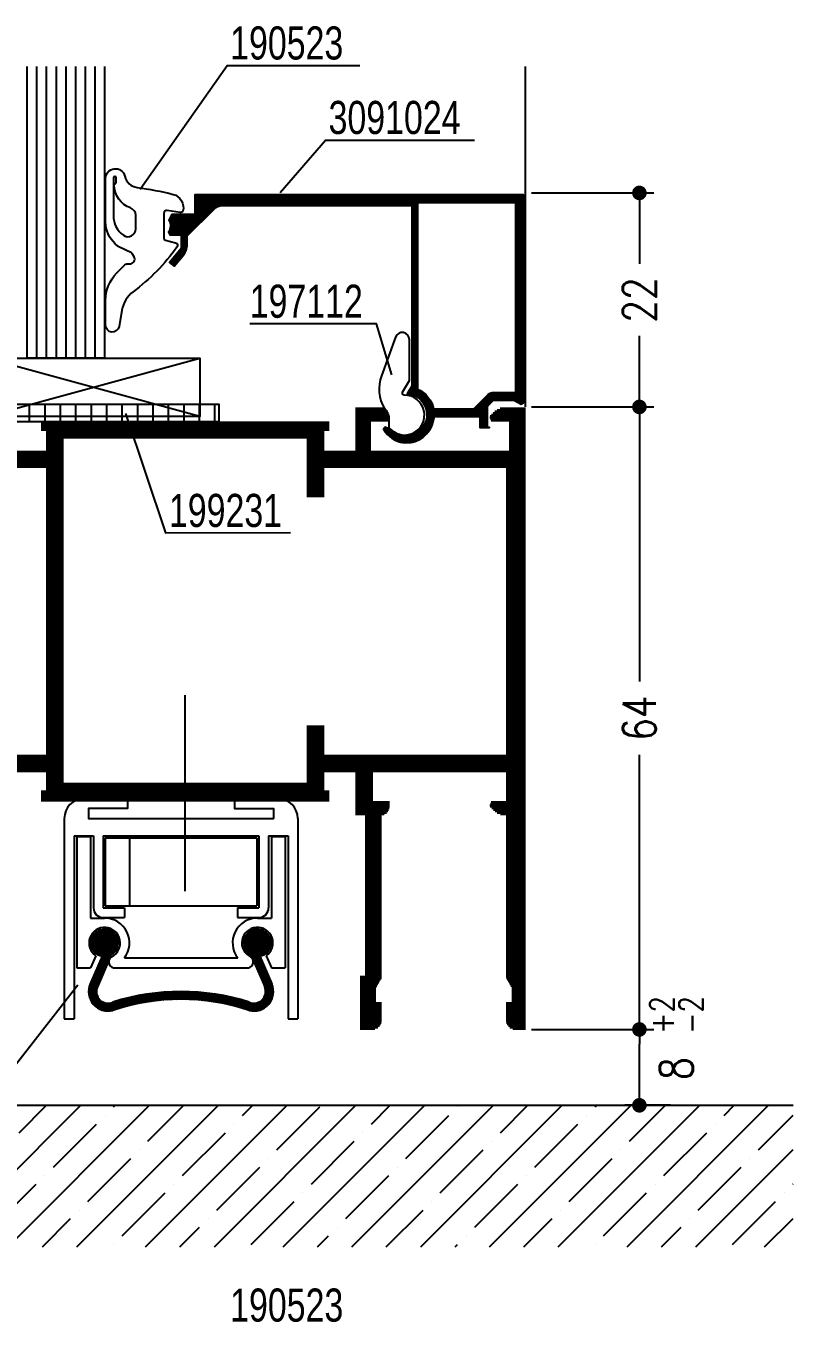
# Model space of a CAD drawing. Extents: x 13 to 197, y 21 to 259.
# Drawn here: x 151.2 to 190.7, y 192.8 to 259.4 of the extents above; entities that cross this region are included whole.
import ezdxf

# ---------------------------------------------------------------- set-up
doc = ezdxf.new("R2010")
doc.units = 0
doc.header["$LTSCALE"] = 6
doc.linetypes.add('AUSGEZOGEN', pattern=[0])
doc.linetypes.add('CENTER', pattern=[50.800000000000004, 31.75, -6.35, 6.35, -6.35])
doc.layers.get('0').update_dxf_attribs({"color": 4, "linetype": 'CONTINUOUS'})
doc.layers.get('Defpoints').update_dxf_attribs({"linetype": 'CONTINUOUS'})
for name, color, linetype in [('00TXT', 7, 'AUSGEZOGEN'), ('01TXT', 7, 'CONTINUOUS'), ('CENT_25', 2, 'CENTER'), ('CONST18', 3, 'AUSGEZOGEN'), ('CONST25', 2, 'CONTINUOUS'), ('CONST35', 7, 'CONTINUOUS'), ('DICHT_PAR', 3, 'CONTINUOUS'), ('KN_PAR', 3, 'CONTINUOUS'), ('KN_SCH', 3, 'CONTINUOUS'), ('LLMASSE', 7, 'AUSGEZOGEN'), ('TEXT', 7, 'CONTINUOUS')]:
    doc.layers.add(name, color=color, linetype=linetype)
doc.styles.add('SIM80S00', font='simplex.shx', dxfattribs={"width": 0.8})
doc.styles.add('SWISSCL', font='swisscl.ttf')
doc.dimstyles.new('BEM_DOC_2', dxfattribs={"dimscale": 0.5, "dimtxt": 3.4, "dimasz": 1.5, "dimexe": 1.5, "dimexo": 0.6, "dimgap": 1.5, "dimtad": 0, "dimlfac": 2, "dimdsep": 46, "dimtxsty": 'SIM80S00', "dimblk": 'PUNKT', "dimcen": 0, "dimclrd": 3, "dimclre": 3, "dimclrt": 3, "dimadec": 0, "dimazin": 0, "dimtfac": 0.6999999999999998, "dimtofl": 0, "dimtmove": 2, "dimatfit": 3, "dimldrblk": 'PUNKT', "dimfxl": 1, "dimtolj": 1, "dimarcsym": 0})

# ---------------------------------------------------------------- blocks, each defined once
blk = doc.blocks.new('*X18')
for p, q in [((321.2501037151451, 272.2829591179767), (322.6670408820232, 273.6998962848548)), ((321.260358623791, 272.4699907219192), (322.4800092780807, 273.689641376209)), ((321.2618851480713, 272.1179638556063), (322.8320361443937, 273.6881148519286)), ((321.2896928333133, 271.9689948455516), (322.9810051544483, 273.6603071666867)), ((321.3061685166593, 272.6925773100841), (322.2574226899158, 273.6438314833406)), ((321.3302609031164, 271.8327862200581), (323.1172137799418, 273.6197390968835)), ((321.3816199395491, 271.7073685611941), (323.2426314388059, 273.5683800604509)), ((321.4385929674966, 273.0017784562181), (321.9482215437819, 273.5114070325034)), ((321.4425178185742, 271.5914897449226), (323.3585102550774, 273.5074821814258)), ((321.5121488033303, 271.4843440343821), (323.4656559656178, 273.4378511966696)), ((321.590015004491, 271.3854335402462), (323.5645664597537, 273.3599849955089)), ((321.6758537585837, 271.2944955990422), (323.6555044009577, 273.2741462414162)), ((321.7696031210291, 271.211468266191), (323.7385317338089, 273.1803968789708)), ((336.9508717825609, 272.2506013039918), (338.3993986960082, 273.6991282174392)), ((336.9563147441581, 272.4328209608856), (338.2171790391144, 273.693685255842)), ((336.9659990312502, 272.0889518573845), (338.5610481426155, 273.6840009687498)), ((336.9936736617074, 272.6469565737316), (338.0030434262684, 273.6563263382926)), ((336.9963955530383, 271.9425716838759), (338.7074283161241, 273.6536044469617)), ((337.0391087702524, 271.8085082057934), (338.8414917942067, 273.6108912297477)), ((337.092334528359, 271.6849572686034), (338.9650427313966, 273.557665471641)), ((337.0995769486182, 272.929636555939), (337.720363444061, 273.5504230513819)), ((337.1549195758488, 271.5707656207965), (339.0792343792035, 273.4950804241512)), ((337.2261238485822, 271.4651931982333), (339.1848068017667, 273.4238761514179)), ((337.3054976691756, 271.3677903235301), (339.28220967647, 273.3445023308244)), ((337.3928177170922, 271.27833367615), (339.37166632385, 273.2571822829078)), ((321.8713941010999, 271.1364825509651), (323.8135174490349, 273.0786058989)), ((321.9815672512281, 271.0698790057966), (323.8801209942033, 272.9684327487719)), ((321.9897455280459, 270.0173971108347), (324.0286214777843, 272.0562730605731)), ((322.1007187890102, 271.0122538482821), (323.9377461517178, 272.8492812109898)), ((322.1226319774048, 270.3270602554902), (324.049232901904, 272.2536611799894)), ((322.2297921405774, 270.9645505045528), (323.9854494954471, 272.7202078594225)), ((322.2555184267637, 270.6367234001457), (324.0443579037983, 272.4255628771803)), ((322.3702525483575, 270.9282342170362), (324.0217657829637, 272.5797474516424)), ((337.4880580734315, 271.1967973371927), (339.4532026628073, 273.1619419265685)), ((337.591386979796, 271.1233495482605), (339.5266504517395, 273.0586130202041)), ((337.694779152518, 271.0499650256859), (339.5916258085335, 272.9468116817014)), ((337.7479086813316, 270.9263178592028), (339.6474762218762, 272.8258853997475)), ((337.8010382101451, 270.8026706927197), (339.6931772931961, 272.6948097757708)), ((337.8541677389586, 270.6790235262366), (339.7271349493299, 272.5519907366078)), ((337.9072972677722, 270.5553763597535), (339.746782475216, 272.3948615671974)), ((337.9604267965856, 270.4317291932704), (339.7476521887736, 272.2189545854583)), ((338.6347351127907, 270.9292608141787), (339.7207391858213, 272.0152648872094)), ((321.5910861799694, 269.0884076768683), (323.1160469879844, 270.6133684848832)), ((321.7239726293282, 269.3980708215237), (323.2489334373432, 270.9230316295387)), ((321.8568590786871, 269.7077339661792), (323.9628266454163, 271.8137015329084)), ((323.5750779249363, 271.2491761171318), (323.7008238828681, 271.3749220750636)), ((338.0135563253992, 270.3080820267872), (338.6225890249797, 270.9171147263678)), ((338.0666858542127, 270.1844348603041), (338.6757185537933, 270.7934675598847)), ((338.1198153830262, 270.060787693821), (338.7288480826068, 270.6698203934016)), ((338.1729449118397, 269.9371405273379), (338.7819776114203, 270.5461732269185)), ((338.891006750647, 271.0087557567384), (339.6412442432616, 271.7589932493531)), ((321.0842901761397, 267.874504891852), (322.5845011905489, 269.3747159062612)), ((321.1924268318928, 268.1594182429017), (322.7173876399078, 269.6843790509167)), ((321.3253132812516, 268.4690813875573), (322.8502740892666, 269.9940421955722)), ((321.4581997306105, 268.7787445322127), (322.9831605386255, 270.3037053402277)), ((338.2260744406533, 269.8134933608548), (338.8351071402338, 270.4225260604354)), ((338.2792039694668, 269.6898461943717), (338.8882366690473, 270.2988788939522)), ((338.3323334982803, 269.5661990278886), (338.9413661978609, 270.1752317274691)), ((338.3854630270939, 269.4425518614055), (338.9944957266744, 270.051584560986)), ((338.4385925559073, 269.3189046949224), (339.0476252554879, 269.9279373945029)), ((338.4917220847209, 269.1952575284392), (339.1007547843014, 269.8042902280198)), ((338.5448516135344, 269.0716103619561), (339.153884313115, 269.6806430615367)), ((338.5979811423479, 268.947963195473), (339.2070138419285, 269.5569958950535)), ((338.6511106711615, 268.8243160289899), (339.260143370742, 269.4333487285704)), ((338.704240199975, 268.7006688625068), (339.3132728995556, 269.3097015620874)), ((338.7573697287885, 268.5770216960237), (339.366402428369, 269.1860543956042)), ((321.0003944762572, 267.2602791060796), (322.1858418424723, 268.4457264722947)), ((321.0050250715901, 267.4416863967091), (322.3187282918312, 268.7553896169502)), ((321.010661207074, 267.0937691415998), (322.0529553931135, 268.1360633276392)), ((321.0296464702307, 267.6430844906463), (322.45161474119, 269.0650527616057)), ((338.810499257602, 268.4533745295406), (339.4195319571826, 269.0624072291211)), ((338.8636287864156, 268.3297273630574), (339.4726614859961, 268.938760062638)), ((338.9167583152291, 268.2060801965744), (339.5257910148096, 268.8151128961549)), ((338.9698878440426, 268.0824330300912), (339.5789205436232, 268.6914657296718)), ((339.0230173728561, 267.9587858636081), (339.6320500724367, 268.5678185631887)), ((339.0761469016697, 267.835138697125), (339.6851796012502, 268.4441713967055)), ((339.1277852964176, 267.7100003965763), (339.7383091300637, 268.3205242302224)), ((339.1683493713747, 267.5737877762368), (339.7914386588773, 268.1968770637393)), ((339.1937410006149, 267.4224027101803), (339.8445077780767, 268.0731694876421)), ((339.1989942246914, 267.2508792389602), (339.8931328435053, 267.9450178577741)), ((321.0328219287907, 266.9391531680199), (321.9200689437546, 267.8264001829837)), ((321.0649385597029, 266.7944931036354), (321.8279553538641, 267.5575098977966)), ((321.1056848493226, 266.6584626979584), (321.8012153074488, 267.3539931560847)), ((321.1541174028478, 266.5301185561871), (321.8058322346485, 267.1818333879878)), ((321.2095489128332, 266.4087733708758), (321.8307706203257, 267.0299950783682)), ((321.2714731867483, 266.2939209494942), (321.8709758141693, 266.8934235769153)), ((321.3395187004058, 266.1851897678551), (321.9236965008052, 266.7693675682546)), ((321.413418998788, 266.0823133709407), (321.9873141795024, 266.656208551655)), ((321.4929937140892, 265.9851113909452), (322.0608677961052, 266.5529854729613)), ((323.5345230997642, 265.3749903471707), (324.7221206191393, 266.5625878665458)), ((323.796331423837, 265.4600219759468), (324.9590288146848, 266.6227193667946)), ((324.0529934101746, 265.5399072669878), (325.1924392436056, 266.6793531004188)), ((324.3048544125955, 265.6149915741121), (325.4225272282878, 266.7326643898044)), ((324.5522209390516, 265.6855814052715), (325.6494529314645, 266.7828133976844)), ((324.795366528742, 265.7519502996653), (325.8733631370851, 266.8299469080084)), ((325.034536531133, 265.8143436067596), (326.0943927702649, 266.8741998458916)), ((325.2699520278917, 265.8729824082217), (326.3126662016139, 266.9156965819439)), ((325.5018130785888, 265.9280667636222), (326.5282983722333, 266.9545520572667)), ((325.7303014275641, 265.9797784173008), (326.7413957686558, 266.9908727583926)), ((325.955582777513, 266.0282830719531), (326.9520572715184, 267.0247575659585)), ((326.1778087117397, 266.0737323108831), (327.16037489742, 267.0562984965635)), ((326.3971183293008, 266.1162652331477), (327.3664344499704, 267.0855813538173)), ((326.61363964383, 266.1560098523801), (327.5703160932725, 267.1126863018227)), ((326.8274907865345, 266.193084299788), (327.7720948588575, 267.137688372111)), ((327.0387810459022, 266.2275978638592), (327.9718410952863, 267.1606579132433)), ((327.2476117704468, 266.259651893107), (328.1696208681598, 267.1816609908201)), ((327.4540771559438, 266.2893405833074), (328.3654963170712, 267.2007597444349)), ((327.6582649347463, 266.3167516668133), (328.5595259750433, 267.2180127071103)), ((327.8602569816842, 266.3419670184546), (328.7517650551644, 267.2334750919348)), ((328.0601298485798, 266.3650631900535), (328.9422657084555, 267.2471990499292)), ((328.2579552374089, 266.386111883586), (329.1310772564248, 267.2592339026019)), ((328.4538004205151, 266.4051803713955), (329.3182464012872, 267.2696263521677)), ((328.6477286149508, 266.4223318705347), (329.5038174164191, 267.2784206720029)), ((328.8397993169314, 266.4376258772186), (329.6878323192769, 267.285658879564)), ((329.0300686014832, 266.4511184664737), (329.870331028716, 267.2913808937066)), ((329.2185893916197, 266.4628625613136), (330.0513515084002, 267.2956246780941)), ((329.4054117007556, 266.4729081751528), (330.230929897776, 267.2984263721733)), ((329.5905828515441, 266.4813026306447), (330.4091006319093, 267.2998204110099)), ((329.7741476738866, 266.4880907576906), (330.5858965513197, 267.2998396351237)), ((329.9561486844897, 266.4933150729971), (330.7613490028186, 267.298515391326)), ((330.1366262500334, 266.4970159432441), (330.9354879322346, 267.2958776254453)), ((330.3156187357432, 266.4992317336573), (331.1083419698128, 267.2919549677269)), ((330.4931626409359, 266.4999989435534), (331.2799385089831, 267.2867748116005)), ((330.6692927229083, 266.4993523302292), (331.4503037791181, 267.280363386439)), ((330.8440421103741, 266.4973250223983), (331.6194629128321, 267.2727458248563)), ((331.0174424075081, 266.4939486242357), (331.7874400083138, 267.2639462250413)), ((331.1895237895332, 266.4892533109641), (331.9542581871353, 267.2539877085662)), ((331.3603150906757, 266.48326791681), (332.1199396479315, 267.2428924740657)), ((331.5298438852228, 266.4760200160605), (332.2845057163063, 267.2306818471439)), ((331.6981365623325, 266.4675359978735), (332.4479768912843, 267.2173763268253)), ((331.8652183951752, 266.4578411354195), (332.6103728885972, 267.2029956288415)), ((332.0311136049242, 266.4469596498719), (332.7717126810631, 267.1875587260109)), ((332.1958454200579, 266.434914769709), (332.9320145362972, 267.1710838859482)), ((332.3594361313856, 266.42172878574), (333.091296051962, 267.1535887063165)), ((332.5219071431694, 266.4074231022273), (333.2495741887558, 267.1350901478136)), ((332.6832790206764, 266.3920182844376), (333.4068653013092, 267.1156045650704)), ((332.8435715344598, 266.3755341029244), (333.5631851671544, 267.095147735619)), ((333.0028037016417, 266.3579895748096), (333.7185490139084, 267.0737348870763)), ((333.1609938244407, 266.339403002312), (333.8729715448054, 267.0513807226767)), ((333.3181595261683, 266.3197920087429), (334.0264669626981, 267.0280994452727)), ((333.4743177848908, 266.2991735721689), (334.1790489926389, 267.0039047799168)), ((333.6294849649435, 266.2775640569249), (334.3307309031426, 266.9788099951239)), ((333.7836768464583, 266.2549792431431), (334.4815255262231, 266.9528279229078)), ((333.936908653059, 266.2314343544472), (334.6314452762891, 266.9259709776773)), ((334.0891950778592, 266.2069440839506), (334.7805021679781, 266.8982511740696)), ((334.2405503078887, 266.1815226186835), (334.9287078329991, 266.8696801437939)), ((334.3909880470636, 266.1551836625617), (335.0760735360518, 266.84026915155)), ((334.5405215378037, 266.1279404580052), (335.222610189883, 266.8100291100845)), ((334.6891635813939, 266.0998058062988), (335.3683283695353, 266.7789705944402)), ((334.8369265571774, 266.0707920867857), (335.5132383258425, 266.7471038554507)), ((334.9838224406606, 266.0409112749722), (335.6573499982171, 266.7144388325287)), ((335.1298628206055, 266.0101749596204), (335.8006730267773, 266.6809851657923)), ((335.2750589151763, 265.9785943588946), (335.9432167638516, 266.64675220757)), ((335.4194215872045, 265.9461803356262), (336.0849902849024, 266.6117490333241)), ((335.5629613586291, 265.9129434117542), (336.226002398901, 266.575984452026)), ((335.7056884241666, 265.878893781995), (336.3662616581897, 266.5394670160181)), ((337.7895483650628, 265.3111032934417), (339.9888967065583, 267.5104516349372)), ((337.955712179797, 265.3004904128792), (339.9995095871208, 267.344287820203)), ((338.1366738632828, 265.3046754010684), (339.9953245989316, 267.1633261367172)), ((338.3374485859182, 265.3286734284072), (339.9713265715928, 266.9625514140818)), ((338.5678626010396, 265.3823107482319), (339.9176892517681, 266.7321373989604)), ((339.0813062956431, 266.7796379193186), (339.9664518798063, 267.6647835034818)), ((339.1733372858008, 267.048445604773), (339.9340926488581, 267.8092009678302)), ((321.5781367488196, 265.8934777303791), (322.1438360422032, 266.4591770237626)), ((321.6688097056134, 265.8073739918761), (322.2360376643803, 266.3746019506431)), ((321.7650395780379, 265.726827169004), (322.337599685244, 266.2993872762101)), ((321.8669203701801, 265.6519312658496), (322.4489795210096, 266.233990416679)), ((321.9746188772363, 265.5828530776091), (322.5710506472478, 266.1792848476207)), ((322.0883854857324, 265.5198429908086), (322.7052935498418, 266.1367510549181)), ((322.2085717184301, 265.4632525282097), (322.8542084393488, 266.1088892491284)), ((322.3356576449873, 265.4135617594702), (323.0223031664334, 266.1002072809164)), ((322.4702947706215, 265.3714221898078), (323.2190313823746, 266.1201588015609)), ((322.6133748350957, 265.3377255589853), (323.4726543036758, 266.1970050275655)), ((322.766145058195, 265.313719086788), (323.7353439054062, 266.2829179339993)), ((322.9304136000585, 265.3012109333549), (323.9883819145298, 266.3591792478261)), ((323.1089490400817, 265.3029696780815), (324.2370208572573, 266.431041495257)), ((323.3063593487873, 265.3236032914904), (324.4815220761268, 266.4987660188299)), ((335.8476126642591, 265.8440413267909), (336.5057763678595, 266.5022050303913)), ((335.988743657348, 265.8083956245831), (336.6445545946729, 266.464206561908)), ((336.1290906915129, 265.7719659634514), (336.7826041755578, 266.4254794474963)), ((336.2686627755182, 265.7347613521601), (336.9199327256978, 266.3860313023397)), ((336.4074686493007, 265.6967905306459), (337.0565476462413, 266.3458695275866)), ((336.5455167939339, 265.6580619799824), (337.192456131651, 266.3050013176996)), ((336.6828154410998, 265.6185839318518), (337.3276651767136, 266.2634336674656)), ((336.8193725820971, 265.5783643775524), (337.4621815832297, 266.221173378685)), ((336.9551959764128, 265.5374110765716), (337.5899996034237, 266.1722147035824)), ((337.0902931598835, 265.4957315647455), (337.7262122237632, 266.1316506286253)), ((337.2246714524679, 265.4533331620333), (337.8775972898197, 266.1062589993851)), ((337.3583379656553, 265.4102229799241), (338.0491207610398, 266.1010057753086)), ((337.4912996095273, 265.3664079284995), (338.2515543952271, 266.1266627141992)), ((337.6352164965182, 265.3335481201937), (338.5203620806814, 266.2186937043569)), ((338.8536690641387, 265.4913405160344), (339.8086594839656, 266.4463309358613))]:
    blk.add_line(p, q)
blk = doc.blocks.new('PUNKT')
at = {"color": 0, "linetype": 'CONTINUOUS'}
blk.add_line((-0.5, 0), (-1, 0), dxfattribs=at)
at = {"color": 0, "linetype": 'CONTINUOUS', "const_width": 0.5}
blk.add_lwpolyline([(-0.25, 0, 1), (0.25, 0, 1)], format="xyb", close=True, dxfattribs=at)
blk = doc.blocks.new('*D40')
at = {"layer": 'Defpoints', "color": 0, "transparency": 16777216}
for p in [(177.2244900491719, 207.8581777564565), (182.7744900491718, 207.8581777564565), (184.6744899447867, 203.9581770916449)]:
    blk.add_point(p, dxfattribs=at)
at = {"layer": 'LLMASSE', "color": 3, "lineweight": -2, "transparency": 16777216}
for p, q in [((177.5244900491719, 207.8581777564565), (183.5244900491718, 207.8581777564565)), ((182.7744900491718, 204.7081770916449), (182.7744900491718, 207.1081777564565)), ((184.3744899447867, 203.9581770916449), (182.0244900491718, 203.9581770916449))]:
    blk.add_line(p, q, dxfattribs=at)
at = {"layer": 'LLMASSE', "color": 3, "lineweight": -2, "transparency": 16777216, "xscale": 0.75, "yscale": 0.75, "zscale": 0.75}
for p, rotation in [((182.7744900491718, 207.8581777564565), 90), ((182.7744900491718, 203.9581770916449), 270)]:
    blk.add_blockref('PUNKT', p, dxfattribs=dict(at, rotation=rotation))
at = {"layer": 'LLMASSE', "color": 3, "transparency": 16777216, "insert": (184.6744899447867, 205.8479177159655), "char_height": 1.7, "attachment_point": 5, "rotation": 90, "style": 'SIM80S00'}
blk.add_mtext('\\A1;8', dxfattribs=at)
blk = doc.blocks.new('*X21')
for p, q in [((39.20757595082506, 187.7), (46.48446993853147, 194.9768939877064)), ((42.7431098567578, 187.7), (50.02000384446421, 194.9768939877064)), ((43.31029034470968, 193.5704813498174), (44.71670298259872, 194.9768939877064)), ((46.27864376269054, 187.7), (53.55553775039694, 194.9768939877064)), ((48.17164946536718, 194.8963065645421), (48.25223688853144, 194.9768939877064)), ((49.81417766862328, 187.7), (57.09107165632968, 194.9768939877064)), ((49.93941641833356, 193.1285396115757), (51.78777079446419, 194.9768939877064)), ((53.34971157455602, 187.7), (60.62660556226242, 194.9768939877064)), ((54.80077553899108, 194.4543648263005), (55.32330470039693, 194.9768939877064)), ((56.56854249195744, 192.6865978733342), (58.77825118316539, 194.8963065645421)), ((56.88524548048876, 187.7), (64.16213946819515, 194.9768939877064)), ((60.4207793864215, 187.7), (67.69767337412789, 194.9768939877064)), ((61.42990161261495, 194.0124230880589), (62.39437251226239, 194.9768939877064)), ((63.95631329235425, 187.7), (71.23320728006063, 194.9768939877064)), ((65.84931899503087, 194.8963065645421), (65.84931899503087, 194.8963065645421)), ((67.49184719828699, 187.7), (74.76874118599336, 194.9768939877064)), ((68.05902768623888, 193.5704813498174), (69.46544032412791, 194.9768939877064)), ((71.02738110421973, 187.7), (78.3042750919261, 194.9768939877064)), ((72.9203868068964, 194.8963065645421), (73.00097423006066, 194.9768939877064)), ((74.56291501015247, 187.7), (81.83980899785884, 194.9768939877064)), ((74.68815375986276, 193.1285396115758), (76.53650813599339, 194.9768939877064)), ((79.54951288052027, 194.4543648263005), (80.07204204192612, 194.9768939877064)), ((45.07805729767605, 191.802714396851), (47.287765988884, 194.0124230880589)), ((47.72970772712559, 194.4543648263005), (47.72970772712559, 194.4543648263005)), ((54.35883380074949, 194.0124230880589), (54.35883380074949, 194.0124230880589)), ((63.19766856558132, 192.2446561350926), (65.40737725678927, 194.4543648263005)), ((69.82679463920525, 191.802714396851), (72.03650333041321, 194.0124230880589)), ((72.4784450686548, 194.4543648263005), (72.4784450686548, 194.4543648263005)), ((79.10757114227867, 194.0124230880589), (79.10757114227867, 194.0124230880589)), ((81.31727983348664, 192.6865978733341), (83.10000000000002, 194.4693180398475)), ((51.70718337129994, 191.3607726586094), (53.9168920625079, 193.5704813498174)), ((60.98795987437336, 193.5704813498174), (60.98795987437336, 193.5704813498174)), ((76.45592071282911, 191.3607726586094), (78.66562940403708, 193.5704813498174)), ((49.49747468009198, 192.6865978733342), (49.49747468009198, 192.6865978733342)), ((58.33630944492381, 190.9188309203678), (60.54601813613177, 193.1285396115758)), ((64.96543551854772, 190.4768891821262), (67.17514420975569, 192.6865978733342)), ((67.61708594799728, 193.1285396115758), (67.61708594799728, 193.1285396115758)), ((74.24621202162116, 192.6865978733342), (74.24621202162116, 192.6865978733342)), ((78.0984489160852, 187.7), (83.10000000000001, 192.7015510839149)), ((46.84582425064243, 190.0349474438846), (49.05553294185039, 192.2446561350926)), ((56.12660075371585, 192.2446561350926), (56.12660075371585, 192.2446561350926)), ((71.5945615921716, 190.0349474438846), (73.80427028337957, 192.2446561350926)), ((80.87533809524504, 192.2446561350926), (80.87533809524504, 192.2446561350926)), ((44.63611555943446, 191.3607726586094), (44.63611555943446, 191.3607726586094)), ((53.4749503242663, 189.593005705643), (55.68465901547426, 191.802714396851)), ((60.10407639789018, 189.1510639674015), (62.31378508909814, 191.3607726586094)), ((62.75572682733973, 191.802714396851), (62.75572682733973, 191.802714396851)), ((69.38485290096365, 191.3607726586094), (69.38485290096365, 191.3607726586094)), ((78.22368766579548, 189.593005705643), (80.43339635700345, 191.802714396851)), ((41.98446512998491, 188.7091222291598), (44.19417382119287, 190.9188309203678)), ((51.26524163305835, 190.9188309203678), (51.26524163305835, 190.9188309203678)), ((66.73320247151409, 188.7091222291598), (68.94291116272205, 190.9188309203678)), ((76.01397897458752, 190.9188309203678), (76.01397897458752, 190.9188309203678)), ((83.08504678645299, 190.9188309203678), (83.10000000000001, 190.9337841339148)), ((48.61359120360881, 188.2671804909183), (50.82329989481676, 190.4768891821262)), ((55.24271727723268, 187.8252387526767), (57.45242596844064, 190.0349474438846)), ((57.89436770668222, 190.4768891821262), (57.89436770668222, 190.4768891821262)), ((64.52349378030613, 190.0349474438846), (64.52349378030613, 190.0349474438846)), ((73.36232854513796, 188.2671804909183), (75.57203723634592, 190.4768891821262)), ((79.99145461876184, 187.8252387526767), (82.2011633099698, 190.0349474438846)), ((82.6431050482114, 190.4768891821262), (82.6431050482114, 190.4768891821262)), ((46.40388251240084, 189.593005705643), (46.40388251240084, 189.593005705643)), ((62.18854633642151, 187.7), (64.08155204206453, 189.5930057056431)), ((71.15261985393, 189.5930057056431), (71.15261985393, 189.5930057056431)), ((44.51087680675781, 187.7), (45.96194077415925, 189.1510639674015)), ((51.58194461862329, 187.7), (52.59106684778313, 188.7091222291599)), ((53.03300858602471, 189.1510639674015), (53.03300858602471, 189.1510639674015)), ((59.66213465964859, 188.7091222291599), (59.66213465964859, 188.7091222291599)), ((69.25961414828699, 187.7), (70.71067811568841, 189.1510639674015)), ((76.33068196015248, 187.7), (77.33980418931229, 188.7091222291598)), ((77.78174592755389, 189.1510639674014), (77.78174592755389, 189.1510639674014)), ((81.63398282201794, 187.7), (83.10000000000001, 189.1660171779821)), ((58.65301243048877, 187.7), (59.220192921407, 188.2671804909183)), ((66.2912607332725, 188.2671804909183), (66.2912607332725, 188.2671804909183)), ((48.17164946536722, 187.8252387526767), (48.17164946536722, 187.8252387526767)), ((65.72408024235425, 187.7), (65.8493189950309, 187.8252387526767)), ((72.92038680689636, 187.8252387526767), (72.92038680689636, 187.8252387526767))]:
    blk.add_line(p, q)
blk = doc.blocks.new('B-LL3091024')
at = {"layer": 'KN_SCH'}
h = blk.add_hatch(dxfattribs=at)
h.set_pattern_fill('_U', color=256, scale=0.2, style=0, pattern_type=0)
h.set_pattern_definition([(0, (-13.6331299544894, 13.3085521600854), (0, 0.2), [])])
edge = h.paths.add_edge_path()
edge.add_line((-11.70000000005397, 20.70000000010387), (-11.70000000000197, 2.149525554431801))
edge.add_line((-11.70000000000197, 2.149525554431799), (-12.16120394190721, 1.3506968942108))
edge.add_line((-12.16120394190721, 1.3506968942108), (-12.01333333341678, 1.330803187178611))
edge.add_arc((-12.29999999924376, -0.800000000310276), 2.150000000257945, -132.52385190693963, 82.33774436273711, ccw=False)
edge.add_line((-13.75317870728408, -2.384541461934881), (-14.42924214633196, -2.069287902908246))
edge.add_line((-14.42924214633196, -2.069287902908246), (-14.62412332264917, -2.26874987475974))
edge.add_arc((-12.18013563537066, -0.9023955340299901), 2.800000000000001, 209.2081415121933, 267.62840437549)
edge.add_arc((-12.30000000000214, -0.7999999999479828), 2.9, 270.079017436518, 345.5224878184769)
edge.add_line((-9.492087073945997, -1.524999999732018), (-9.356532656935538, -0.9999999999788427))
edge.add_line((-9.356532656935538, -0.9999999999788427), (-4.70000000001892, -0.9999999999465958))
edge.add_line((-4.700000000018921, -0.9999999999465958), (-4.699999999926622, -2.100000000027088))
edge.add_line((-4.699999999926622, -2.100000000027088), (-3.700000000002131, -2.099999999961166))
edge.add_line((-3.700000000002133, -2.099999999947976), (-3.900000000002141, -2.099999999947976))
edge.add_line((-3.900000000002141, -2.099999999947976), (-3.900000000002137, 0.082842712526638))
edge.add_line((-3.900000000002137, 0.08284271252663795), (-3.28284271247677, 0.7000000000520225))
edge.add_line((-3.28284271247677, 0.7000000000520223), (-1.192820323029686, 0.7000000000520148))
edge.add_line((-1.192820323029686, 0.7000000000520148), (-0.450000000002138, 0.2711324865925324))
edge.add_line((-0.450000000002138, 0.2711324865925325), (-0.200000000002948, 0.4154700538894704))
edge.add_line((-0.200000000002948, 0.4154700538894704), (-0.2000000001545459, 21.80000000060528))
edge.add_line((-0.2000000001545459, 21.80000000060528), (-33.99999984906308, 21.80000006811042))
edge.add_line((-33.99999984906308, 21.80000006811042), (-33.99999950622017, 19.80000007456304))
edge.add_line((-33.99999950622017, 19.80000007456304), (-36.37731379009823, 19.80000000370861))
edge.add_line((-36.37731379009823, 19.80000000370861), (-36.6734635804228, 19.21745940578051))
edge.add_arc((-37.711913283927, 18.61610855635405), 1.200000262839088, -32.695871126507825, 30.074496953065818, ccw=False)
edge.add_line((-36.70205340978172, 17.96789280106483), (-36.57394863065169, 17.70000000005204))
edge.add_line((-36.57394863065169, 17.70000000005204), (-35.39999954050445, 17.70000000005204))
edge.add_line((-35.39999954050445, 17.70000000005204), (-35.39999954050445, 16.27764694336551))
edge.add_line((-35.39999954050445, 16.27764694336551), (-36.60125601057977, 14.84604548197373))
edge.add_line((-36.60125601057978, 14.84604548197373), (-36.14162906307109, 14.46037332601911))
edge.add_line((-36.14162906307109, 14.46037332601911), (-35.22112031933897, 15.55739365283099))
edge.add_arc((-36.59999863583101, 16.71441194632704), 1.799999095326559, 319.9999510689618, 360.0000000000357)
edge.add_line((-34.79999954050445, 16.71441194632816), (-34.79999954050444, 17.58284271252666))
edge.add_line((-34.79999954050444, 17.58284271252666), (-32.03431411555516, 20.34852813747594))
edge.add_arc((-31.18578597813131, 19.50000000005208), 1.199999999999998, 90.00000000015189, 134.9999999999995, ccw=False)
edge.add_line((-31.1857859781345, 20.70000000005208), (-11.70000000005397, 20.70000000010387))
edge = h.paths.add_edge_path(flags=16)
edge.add_line((-11.10000000015759, 20.99999999989506), (-11.10000000000111, 1.840075756540305))
edge.add_arc((-12.30000000000216, -0.7999999999480395), 2.900000000000002, 11.940543960609887, 65.55666457227989, ccw=False)
edge.add_line((-9.462747808179952, -0.1999999999479801), (-5.314213562375197, -0.1999999999479797))
edge.add_line((-5.314213562375196, -0.1999999999479797), (-3.848528137426024, 1.265685425001232))
edge.add_arc((-3.282842712476779, 0.7000000000519994), 0.8000000000000017, 90.00000000000028, 135.0000000000007, ccw=False)
edge.add_line((-3.282842712476782, 1.500000000052001), (-1.000000000002135, 1.500000000052017))
edge.add_line((-1.000000000002135, 1.500000000052017), (-1.00000000000213, 21.00000000005524))
edge.add_line((-1.00000000000213, 21.00000000005524), (-11.10000000015759, 20.99999999989506))
at = {"layer": 'KN_PAR'}
for points in [[(-11.70000000005397, 20.70000000010387), (-11.70000000000197, 2.149525554431799), (-12.16120394190721, 1.3506968942108), (-12.01333333341678, 1.330803187178611, -1.362102164547993), (-13.75317870728408, -2.384541461934881), (-14.42924214633196, -2.069287902908246), (-14.62412332264917, -2.26874987475974, 0.2605749037692097), (-12.29600056941212, -3.699997242111319, 0.341613653539612), (-9.492087073945997, -1.524999999732018), (-9.356532656935538, -0.9999999999788427), (-4.700000000018921, -0.9999999999465958), (-4.699999999926622, -2.100000000027088), (-3.700000000002131, -2.099999999961166), (-3.700000000002133, -2.099999999947976), (-3.900000000002141, -2.099999999947976), (-3.900000000002137, 0.08284271252663795), (-3.28284271247677, 0.7000000000520223), (-1.192820323029686, 0.7000000000520148), (-0.450000000002138, 0.2711324865925325), (-0.200000000002948, 0.4154700538894704), (-0.2000000001545459, 21.80000000060528), (-33.99999984906308, 21.80000006811042), (-33.99999950622017, 19.80000007456304), (-36.37731379009823, 19.80000000370861), (-36.6734635804228, 19.21745940578051, -0.2809478190263293), (-36.70205340978172, 17.96789280106483), (-36.57394863065169, 17.70000000005204), (-35.39999954050445, 17.70000000005204), (-35.39999954050445, 16.27764694336551), (-36.60125601057978, 14.84604548197373), (-36.14162906307109, 14.46037332601911), (-35.22112031933897, 15.55739365283099, 0.176327200848597), (-34.79999954050445, 16.71441194632816), (-34.79999954050444, 17.58284271252666), (-32.03431411555516, 20.34852813747594, -0.1989123673789664), (-31.1857859781345, 20.70000000005208), (-11.70000000005397, 20.70000000010387)], [(-11.10000000015759, 20.99999999989506), (-11.10000000000111, 1.840075756540304, -0.2383079369639879), (-9.462747808179952, -0.1999999999479801), (-5.314213562375196, -0.1999999999479797), (-3.848528137426024, 1.265685425001232, -0.1989123673796598), (-3.282842712476782, 1.500000000052001), (-1.000000000002135, 1.500000000052017), (-1.00000000000213, 21.00000000005524), (-11.10000000015759, 20.99999999989506)]]:
    blk.add_lwpolyline(points, format="xyb", close=True, dxfattribs=at)
blk = doc.blocks.new('*D50')
at = {"layer": 'Defpoints', "color": 0, "transparency": 16777216}
for p in [(176.9244415491721, 250.8581793252065), (177.2244670491721, 239.8581773252065), (182.7744900491718, 239.8581773252065)]:
    blk.add_point(p, dxfattribs=at)
at = {"layer": 'LLMASSE', "color": 3, "lineweight": -2, "transparency": 16777216}
for p, q in [((177.2244415491721, 250.8581793252065), (183.5244900491718, 250.8581793252065)), ((182.7744900491718, 250.1081793252065), (182.7744900491718, 247.2091307061589)), ((182.7744900491718, 240.6081773252065), (182.7744900491718, 243.5072259442541)), ((177.5244670491721, 239.8581773252065), (183.5244900491718, 239.8581773252065))]:
    blk.add_line(p, q, dxfattribs=at)
at = {"layer": 'LLMASSE', "color": 3, "lineweight": -2, "transparency": 16777216, "xscale": 0.75, "yscale": 0.75, "zscale": 0.75}
for p, rotation in [((182.7744900491718, 250.8581793252065), 90), ((182.7744900491718, 239.8581773252065), 270)]:
    blk.add_blockref('PUNKT', p, dxfattribs=dict(at, rotation=rotation))
at = {"layer": 'LLMASSE', "color": 3, "transparency": 16777216, "insert": (182.7744900491718, 245.3581783252065), "char_height": 1.7, "attachment_point": 5, "rotation": 90, "style": 'SIM80S00'}
blk.add_mtext('\\A1;22', dxfattribs=at)
blk = doc.blocks.new('*D51')
at = {"layer": 'Defpoints', "color": 0, "transparency": 16777216}
for p in [(176.9244670491721, 239.8581773252065), (176.9244900491717, 207.8581777564565), (182.7744900491718, 207.8581777564565)]:
    blk.add_point(p, dxfattribs=at)
at = {"layer": 'LLMASSE', "color": 3, "lineweight": -2, "transparency": 16777216}
for p, q in [((177.2244670491721, 239.8581773252065), (183.5244900491718, 239.8581773252065)), ((182.7744900491718, 239.1081773252065), (182.7744900491718, 225.7415108741648)), ((182.7744900491718, 208.6081777564565), (182.7744900491718, 221.9748442074982)), ((177.2244900491717, 207.8581777564565), (183.5244900491718, 207.8581777564565))]:
    blk.add_line(p, q, dxfattribs=at)
at = {"layer": 'LLMASSE', "color": 3, "lineweight": -2, "transparency": 16777216, "xscale": 0.75, "yscale": 0.75, "zscale": 0.75}
for p, rotation in [((182.7744900491718, 239.8581773252065), 90), ((182.7744900491718, 207.8581777564565), 270)]:
    blk.add_blockref('PUNKT', p, dxfattribs=dict(at, rotation=rotation))
at = {"layer": 'LLMASSE', "color": 3, "transparency": 16777216, "insert": (182.7744900491718, 223.8581775408315), "char_height": 1.7, "attachment_point": 5, "rotation": 90, "style": 'SIM80S00'}
blk.add_mtext('\\A1;64', dxfattribs=at)
blk = doc.blocks.new('WI190523')
at = {"linetype": 'CONTINUOUS'}
for points in [[(0, -2.646854, -0.339454), (-0.148, -2.839854), (-1.178, -3.115854, 0.52673), (-1.342, -3.581854, 0.07351), (3.169, -8.169853999999999, -0.189519), (4.315, -10.042854), (4.611, -11.721854, 0.9163309999999999), (6, -11.599854), (6, -9.032853999999999, 0.197552), (4.843, -6.218854), (4.022, -5.388854, 0.200274), (3.809, -5.299854), (3.5, -5.299854, -0.57735), (3.067, -4.549854), (3.223, -4.278854, -0.149451), (3.351, -4.159854), (4.637, -3.532854, 0.069927), (4.752, -3.454854), (5.007, -3.224854, 0.212557), (6, -0.9958540000000001), (6, 3.500146, 0.8938139999999999), (4.025, 3.722146, -0.314729), (2.753, 2.568146, 0.031454), (-0.95, 1.855146, 0.416821), (-1.952, 0.138146, 0.294504), (-1.656, 0.003146), (-0.344, 0.197146, -0.457784), (0, -0.099854), (0, -2.646854)], [(2.9, -0.299854, -0.317975), (3.434, 0.454146, 0.317975), (5.102, 2.812146), (5.1, 2.900146, -0.317837), (4.9, 3.183146), (4.9, 3.550146, -1), (5.2, 3.550146), (5.2, -0.324854, -0.239931), (4.171, -2.346854, -0.612992), (2.9, -1.699854), (2.9, -0.299854)]]:
    blk.add_lwpolyline(points, format="xyb", close=True, dxfattribs=at)
blk = doc.blocks.new('B-LL197112')
at = {"layer": 'DICHT_PAR'}
blk.add_lwpolyline([(1.4, 0.768, 1.597325), (2.982, 4.1, -0.580267), (2.807, 4.4), (3.5, 5.6), (3.5, 9.818999999999999, 0.8391), (2.081, 10.069), (0.638, 6.103, 0.221695), (0.9329999999999999, 2.735), (1.4, 1.925), (1.4, 0.768)], format="xyb", dxfattribs=at)

msp = doc.modelspace()

# ---------------------------------------------------------------- hatches: boundary and pattern name
at = {"layer": 'CONST25'}
h = msp.add_hatch(dxfattribs=at)
h.set_pattern_fill('ANSI31', color=256, scale=0.025, angle=315, style=0)
h.set_pattern_definition([(0, (-113.7547970578669, 0), (2.775557561562891e-17, 0.079375), [])])
edge = h.paths.add_edge_path()
edge.add_line((141.9244415491721, 207.8581793252065), (142.4244415491876, 207.8581793253142))
edge.add_arc((142.4244415493927, 208.3581793251091), 0.4999999997949089, 269.9999999764983, 360.0000000235017)
edge.add_line((142.9244415491876, 208.3581793253142), (142.9244415491876, 209.2581793253141))
edge.add_line((142.9244415491876, 209.2581793253141), (142.6244415491874, 209.2581793253141))
edge.add_line((142.6244415491874, 209.2581793253141), (142.6244415491874, 210.0081793253141))
edge.add_line((142.6244415491874, 210.0081793253141), (142.9244415491876, 210.5277945675848))
edge.add_line((142.9244415491876, 210.5277945675848), (142.9244695491875, 218.8595364890411))
edge.add_arc((142.8723880211701, 219.8581793253142), 1.000000000000023, 272.9854024281681, 314.9999999999977)
edge.add_line((143.5794948023567, 219.1510725441276), (143.7805355663654, 219.3521133081362))
edge.add_line((143.7805355663652, 219.3521133081362), (143.6744695491873, 219.6081793253141))
edge.add_line((143.6744695491873, 219.6081793253142), (142.9244695491975, 219.6081793253039))
edge.add_line((142.9244695491975, 219.6081793253039), (142.9244695491616, 221.1081793252885))
edge.add_line((142.9244695491616, 221.1081793252885), (149.7744695492179, 221.1081793253654))
edge.add_line((149.7744695492179, 221.1081793253654), (149.7744695492383, 219.6081793252834))
edge.add_line((149.7744695492383, 219.6081793252835), (148.9244695491561, 219.6081793252835))
edge.add_line((148.9244695491566, 219.6081793252835), (148.9244695491875, 219.3581793253142))
edge.add_arc((149.4244695491873, 219.3581793253142), 0.5, 180, 258.4630409671819)
edge.add_line((149.3244695491871, 218.8682813767575), (149.3244415491874, 210.5277945675848))
edge.add_line((149.3244415491874, 210.5277945675848), (149.6244415491874, 210.0081793253141))
edge.add_line((149.6244415491874, 210.0081793253141), (149.6244415491874, 209.2581793253141))
edge.add_line((149.6244415491874, 209.2581793253141), (149.3244415491872, 209.2581793253141))
edge.add_line((149.3244415491874, 209.2581793253141), (149.3244415491874, 208.3581793253142))
edge.add_arc((149.8244415489823, 208.3581793251091), 0.4999999997949089, 179.9999999764983, 270.0000000235017)
edge.add_line((149.8244415491874, 207.8581793253142), (150.4244415492951, 207.8581793252988))
edge.add_line((150.4244415492951, 207.8581793252988), (150.4244415491876, 210.6081793253142))
edge.add_line((150.4244415491876, 210.6081793253142), (150.1744415491876, 210.6081793253142))
edge.add_line((150.1744415491876, 210.6081793253142), (150.1744695491616, 218.8581793252885))
edge.add_line((150.1744695491616, 218.8581793252885), (150.6744695492948, 218.8581793252987))
edge.add_line((150.6744695492948, 218.8581793252988), (150.6744695491616, 221.1081793252885))
edge.add_line((150.6744695491616, 221.1081793252885), (152.2744695491615, 221.1081793253397))
edge.add_line((152.2744695491615, 221.1081793253398), (152.274469549187, 220.1081793253142))
edge.add_line((152.2744695491872, 220.1081793253142), (152.0244695491872, 220.1081793253142))
edge.add_line((152.0244695491872, 220.1081793253142), (152.0244695491872, 219.6081793253142))
edge.add_line((152.0244695491872, 219.6081793253142), (166.8244695491874, 219.6081793253142))
edge.add_line((166.8244695491874, 219.6081793253142), (166.8244695491874, 220.1081793253142))
edge.add_line((166.8244695491874, 220.1081793253142), (166.5744695491874, 220.1081793253142))
edge.add_line((166.5744695491874, 220.1081793253142), (166.5744695491617, 221.1081793252885))
edge.add_line((166.5744695491617, 221.1081793252885), (168.1744695491616, 221.1081793253397))
edge.add_line((168.1744695491618, 221.1081793253398), (168.1744695492337, 218.8581793252681))
edge.add_line((168.1744695492334, 218.858179325268), (168.6744695491616, 218.8581793253398))
edge.add_line((168.6744695491618, 218.8581793253398), (168.6744695491875, 210.6081793253142))
edge.add_line((168.6744695491875, 210.6081793253142), (168.4244695491875, 210.6081793253142))
edge.add_line((168.4244695491875, 210.6081793253142), (168.4244695492337, 207.858179325268))
edge.add_line((168.4244695492334, 207.858179325268), (169.0244695491874, 207.8581793253142))
edge.add_arc((169.0244695495976, 208.358179324904), 0.4999999995898179, 269.9999999529966, 360.0000000470034)
edge.add_line((169.5244695491874, 208.3581793253142), (169.5244695491874, 209.2581793253141))
edge.add_line((169.5244695491874, 209.2581793253141), (169.2244695491872, 209.2581793253141))
edge.add_line((169.2244695491872, 209.2581793253141), (169.2244695491872, 210.0081793253141))
edge.add_line((169.2244695491872, 210.0081793253141), (169.5244695491874, 210.5277945675848))
edge.add_line((169.5244695491874, 210.5277945675848), (169.5244695491874, 218.8682813767575))
edge.add_arc((169.4244695494385, 219.3581793251091), 0.4999999997488149, 281.5369590093157, 360.0000000235017)
edge.add_line((169.9244695491875, 219.3581793253142), (169.9244695491977, 219.6081793253859))
edge.add_line((169.9244695491975, 219.608179325386), (169.0744695491976, 219.608179325304))
edge.add_line((169.0744695491976, 219.6081793253039), (169.0744695491771, 221.1081793253039))
edge.add_line((169.0744695491771, 221.1081793253039), (175.9244695491618, 221.1081793253398))
edge.add_line((175.9244695491618, 221.1081793253398), (175.9244695492387, 219.6081793252834))
edge.add_line((175.9244695492387, 219.6081793252833), (175.1744695491875, 219.6081793253141))
edge.add_line((175.1744695491875, 219.6081793253142), (175.0684035320096, 219.3521133081362))
edge.add_line((175.0684035320094, 219.3521133081362), (175.2694442960178, 219.1510725441276))
edge.add_arc((175.9765510772045, 219.8581793253142), 0.999999999999988, 225.0000000000012, 267.0145975718302)
edge.add_line((175.9244695491875, 218.8595364890411), (175.9244695491875, 210.5277945675848))
edge.add_line((175.9244695491875, 210.5277945675848), (176.2244695491877, 210.0081793253141))
edge.add_line((176.2244695491875, 210.0081793253141), (176.2244695491875, 209.2581793253141))
edge.add_line((176.2244695491875, 209.2581793253141), (175.9244695491875, 209.2581793253141))
edge.add_line((175.9244695491875, 209.2581793253141), (175.9244695491875, 208.3581793253142))
edge.add_arc((176.4244695491875, 208.3581793253142), 0.5, 180, 270)
edge.add_line((176.4244695491875, 207.8581793253142), (176.9244695492953, 207.8581793252988))
edge.add_line((176.9244695492951, 207.8581793252988), (176.9244695491104, 239.8581793253911))
edge.add_line((176.9244695491104, 239.858179325391), (175.9765510772045, 239.8581793253141))
edge.add_arc((175.9765510772045, 238.8581793253142), 1, 90, 135)
edge.add_line((175.269444296018, 239.5652861065007), (175.0684035320096, 239.3642453424921))
edge.add_line((175.0684035320094, 239.3642453424922), (175.1744695491873, 239.1081793253142))
edge.add_line((175.1744695491875, 239.1081793253142), (176.0744695491771, 239.1081793253244))
edge.add_line((176.0744695491771, 239.1081793253244), (176.0744695493156, 237.6081793252372))
edge.add_line((176.0744695493156, 237.6081793252373), (168.9744695491977, 237.608179325304))
edge.add_line((168.9744695491977, 237.6081793253039), (168.9744695491772, 239.1081793253039))
edge.add_line((168.9744695491772, 239.1081793253039), (169.9244695492594, 239.1081793253039))
edge.add_line((169.9244695492591, 239.1081793253039), (169.9244695491873, 239.3581793253142))
edge.add_arc((169.4244695491875, 239.3581793253142), 0.5, 0, 90)
edge.add_line((169.4244695491875, 239.8581793253142), (168.1744695491413, 239.858179325268))
edge.add_line((168.1744695491411, 239.858179325268), (168.1744695493153, 237.6081793252372))
edge.add_line((168.1744695493155, 237.6081793252373), (166.5744695492131, 237.6081793252886))
edge.add_line((166.5744695492131, 237.6081793252885), (166.5744695491874, 238.6081793253141))
edge.add_line((166.5744695491874, 238.6081793253142), (166.8244695491874, 238.6081793253142))
edge.add_line((166.8244695491874, 238.6081793253142), (166.8244695491874, 239.1081793253142))
edge.add_line((166.8244695491874, 239.1081793253142), (152.0244695491874, 239.1081793253142))
edge.add_line((152.0244695491874, 239.1081793253142), (152.0244695491874, 238.6081793253142))
edge.add_line((152.0244695491874, 238.6081793253142), (152.2744695491874, 238.6081793253142))
edge.add_line((152.2744695491874, 238.6081793253142), (152.2744759128491, 237.6081793253398))
edge.add_line((152.2744759128491, 237.6081793253398), (149.1744759128492, 237.6081793252886))
edge.add_line((149.1744759128492, 237.6081793252885), (149.1744695524681, 249.1081793287486))
edge.add_line((149.1744695524681, 249.1081793287486), (148.6744695491566, 249.1081793252834))
edge.add_line((148.6744695491566, 249.1081793252835), (148.6744695492387, 248.6081793252835))
edge.add_line((148.6744695492387, 248.6081793252835), (147.8244695491874, 248.6081793253142))
edge.add_arc((147.8244696054353, 249.0081793815619), 0.4000000562478516, 180.0000080569046, 269.99999194307907, ccw=False)
edge.add_line((147.4244695491875, 249.0081793253142), (147.4244695491875, 251.2081793253142))
edge.add_arc((147.8244695439794, 251.2081793305221), 0.3999999947921538, 89.99999925399351, 180.0000007459658, ccw=False)
edge.add_line((147.8244695491876, 251.6081793253142), (148.6744695491773, 251.6081793253244))
edge.add_line((148.674469549177, 251.6081793253244), (148.674469549218, 251.1081793252834))
edge.add_line((148.6744695492182, 251.1081793252835), (149.174469539716, 251.1081793349395))
edge.add_line((149.174469539716, 251.1081793349393), (149.1744695524681, 252.3581793287486))
edge.add_line((149.1744695524681, 252.3581793287486), (141.9244759127466, 252.3581793252372))
edge.add_line((141.9244759127466, 252.3581793252373), (141.9244415491721, 207.8581793252065))
edge = h.paths.add_edge_path(flags=16)
edge.add_line((142.9244759128237, 222.0081793253142), (152.2744415491873, 222.0081793253142))
edge.add_line((152.2744415491873, 222.0081793253142), (152.2744695491874, 236.7081793253142))
edge.add_line((152.2744695491874, 236.7081793253142), (148.7744759128236, 236.7081793253142))
edge.add_arc((148.7744759128236, 237.2081793253142), 0.5, 180, 270, ccw=False)
edge.add_line((148.2744759128236, 237.2081793253142), (148.2744759128236, 247.7081793253142))
edge.add_line((148.2744759128236, 247.7081793253142), (146.5244759128491, 247.7081793252885))
edge.add_line((146.5244759128491, 247.7081793252886), (146.5244759128234, 251.3581793253143))
edge.add_line((146.5244759128236, 251.3581793253142), (142.9244759128237, 251.3581793253141))
edge.add_line((142.9244759128237, 251.3581793253142), (142.9244759128239, 222.0081793253142))
h.paths.add_polyline_path([(175.9244695491875, 236.7081793253141), (166.5744759128236, 236.7081793253142), (166.5744759128238, 235.2081793253142), (165.6744479128236, 235.2081793253142), (165.6744479128236, 238.2081793253142), (153.1744695491875, 238.2081793253142), (153.1744695491873, 220.508179325314), (165.6744695491875, 220.5081793253141), (165.6744695491875, 223.5081793253141), (166.5744975491873, 223.5081793253141), (166.5744975491873, 222.0081793253142), (175.9244695491875, 222.0081793253142)], flags=16)

# ---------------------------------------------------------------- linework, layer by layer
at = {"layer": '00TXT', "color": 3}
msp.add_lwpolyline([(153.9040720840308, 210.1263953046508), (149.9040720840308, 205.0032892923573), (141.0458936962089, 205.0032892923573)], dxfattribs=at)
at = {"layer": 'CENT_25'}
msp.add_line((159.4244505880529, 214.9581788476939), (159.4244505880529, 225.0408745772784), dxfattribs=at)
at = {"layer": 'CONST18'}
for p, q in [((151.3030775041721, 242.3572578823913), (151.3030775041721, 257.3572578823913)), ((151.8030775041721, 242.3572578823913), (151.8030775041721, 257.3572578823913)), ((152.3030775041721, 242.3572578823913), (152.3030775041721, 257.3572578823913)), ((152.8030775041721, 242.3572578823913), (152.8030775041721, 257.3572578823913)), ((153.3030775041721, 242.3572578823913), (153.3030775041721, 257.3572578823913)), ((153.8030775041721, 242.3572578823913), (153.8030775041721, 257.3572578823913)), ((154.3030775041721, 242.3572578823913), (154.3030775041721, 257.3572578823913)), ((154.8030775041721, 242.3572578823913), (154.8030775041721, 257.3572578823913)), ((155.3030775041721, 242.3572578823913), (155.3030775041721, 257.3572578823913)), ((176.9244415491721, 239.8581793252065), (176.9244415491721, 257.3581793252065)), ((155.3030775041721, 242.3581793252065), (151.3030775041721, 242.3572578823913)), ((154.2115250713214, 219.7081792628335), (156.4615250713214, 219.7081792628335)), ((161.9615250713214, 219.7081792628335), (164.2115250713214, 219.7081792628335)), ((153.2115250713214, 218.7081792628335), (153.2115250713214, 208.4081792628334)), ((154.4615250713214, 218.7081792628335), (163.9615250713214, 218.7081792628335)), ((165.2115250713214, 218.7081792628335), (165.2115250713216, 208.4081792628334)), ((153.7115250713214, 217.8081792628335), (154.7115250713214, 217.8081792628335)), ((153.7115250713214, 217.8081792628335), (153.7115250713214, 208.4081792628334)), ((153.8615250713215, 217.7831792628334), (154.5615250713215, 217.7831792628334)), ((153.8615250713215, 217.7831792628334), (153.8615250713215, 211.0331792628334)), ((154.5615250713215, 217.7831792628334), (154.5615250713215, 213.5831792628335)), ((154.7115250713214, 217.8081792628335), (154.7115250713214, 214.1081792628335)), ((155.2115250713214, 217.8081792628335), (155.2115250713214, 214.1081792628335)), ((155.2115250713214, 217.8081792628335), (163.2115250713214, 217.8081792628335)), ((155.3115250713215, 217.7081792628335), (155.3115250713215, 214.2081792628335)), ((155.3115250713215, 217.7081792628335), (163.1115250713215, 217.7081792628335)), ((156.5615250713215, 217.7081792628335), (156.5615250713215, 214.2081792628335)), ((163.1115250713215, 217.7081792628335), (163.1115250713215, 214.2081792628335)), ((163.2115250713214, 217.8081792628335), (163.2115250713214, 214.1081792628335)), ((163.7115250713214, 217.8081792628335), (164.7115250713214, 217.8081792628335)), ((163.7115250713214, 217.8081792628335), (163.7115250713214, 214.1081792628335)), ((163.8615250713215, 217.7831792628334), (164.5615250713215, 217.7831792628334)), ((163.8615250713215, 217.7831792628334), (163.8615250713215, 213.5831792628335)), ((164.5615250713215, 217.7831792628334), (164.5615250713215, 211.0331792628334)), ((164.7115250713214, 217.8081792628335), (164.7115250713216, 208.4081792628334)), ((155.2115250713214, 214.1081792628335), (156.3115250713215, 214.1081792628335)), ((155.3115250713215, 214.2081792628335), (163.1115250713215, 214.2081792628335)), ((156.3115250713215, 214.1081792628335), (156.3115250713215, 213.6081792628335)), ((162.1115250713215, 214.1081792628335), (163.2115250713214, 214.1081792628335)), ((162.1115250713215, 214.1081792628335), (162.1115250713215, 213.6081792628335)), ((154.5615250713215, 213.5831792628335), (155.2865250713214, 213.5831792628335)), ((155.2115250713214, 213.6081792628335), (156.3115250713215, 213.6081792628335)), ((162.1115250713215, 213.6081792628335), (163.2115250713214, 213.6081792628335)), ((163.1365250713216, 213.5831792628335), (163.8615250713215, 213.5831792628335)), ((155.1514224990149, 211.6213406391698), (154.5425667523673, 210.2025339357166)), ((154.8365250713214, 211.6467414350673), (154.5615250713215, 211.0331792628334)), ((155.6165250713216, 211.6908462894714), (154.9101500799488, 210.0447920665633)), ((156.2989479078874, 211.5331792628334), (162.1241022347558, 211.5331792628334)), ((162.8053398496872, 211.6914813230193), (163.5127892642408, 210.0450500917785)), ((163.2709024258525, 211.6211983849415), (163.880298726187, 210.2029639777419)), ((163.5865250713214, 211.6467414350673), (163.8615250713215, 211.0331792628334)), ((153.8615250713215, 211.0331792628334), (154.5615250713215, 211.0331792628334)), ((155.7492484271243, 211.0331792628334), (162.6729108272398, 211.0331792628334)), ((163.8615250713215, 211.0331792628334), (164.5615250713215, 211.0331792628334)), ((153.2115250713214, 208.4081792628334), (153.7115250713214, 208.4081792628334)), ((164.7115250713216, 208.4081792628334), (165.2115250713216, 208.4081792628334))]:
    msp.add_line(p, q, dxfattribs=at)
at = {"layer": 'CONST18', "linetype": 'CONTINUOUS', "extrusion": (0, 0, -1)}
for p, q in [((151.429396083236, 239.1081761451421), (151.429396083236, 239.9831761451421)), ((152.2231460832361, 239.1081761451421), (152.2231460832361, 239.9831761451421)), ((153.0168960832361, 239.1081761451421), (153.0168960832361, 239.9831761451421)), ((153.810646083236, 239.1081761451421), (153.810646083236, 239.9831761451421)), ((154.604396083236, 239.1081761451421), (154.604396083236, 239.9831761451421)), ((155.398146083236, 239.1081761451421), (155.398146083236, 239.9831761451421)), ((156.1918960832361, 239.1081761451421), (156.1918960832361, 239.9831761451421)), ((156.9856460832361, 239.1081761451421), (156.9856460832361, 239.9831761451421)), ((157.779681083236, 239.1081761451421), (157.779681083236, 239.9831761451421)), ((158.5734310832361, 239.1081761451421), (158.5734310832361, 239.9831761451421)), ((159.3671810832361, 239.1081761451421), (159.3671810832361, 239.9831761451421)), ((160.1609310832359, 239.1081761451421), (160.1609310832359, 239.9831761451421)), ((160.9549660832361, 239.1081761451421), (160.9549660832361, 239.9831761451421))]:
    msp.add_line(p, q, dxfattribs=at)
at = {"layer": 'CONST18'}
for points in [[(149.1744733643895, 239.3581793252065), (149.1744733643895, 242.3581793252065), (160.1744415491721, 242.3581793252065), (160.1744415491721, 239.3581793252065), (149.1744733643895, 239.3581793252065), (160.1744415491721, 242.3581793252065), (160.1744415491721, 239.3581793252065), (149.1744733643895, 242.3581793252065)], [(156.4615250713214, 219.7081792628335), (156.4615250713214, 219.2081792628335), (154.4615250713214, 219.2081792628335), (154.4615250713214, 218.7081792628335), (154.4615250713214, 218.7081792628335)], [(161.9615250713214, 219.7081792628335), (161.9615250713214, 219.2081792628335), (163.9615250713214, 219.2081792628335), (163.9615250713214, 218.7081792628335), (163.9615250713214, 218.7081792628335)]]:
    msp.add_lwpolyline(points, dxfattribs=at)
at = {"layer": 'CONST18', "linetype": 'CONTINUOUS', "extrusion": (0, 0, -1)}
msp.add_lwpolyline([(-149.1744750832361, 239.1081761451421), (-161.1744750832361, 239.1081761451421), (-161.1744750832361, 239.9831761451421), (-149.1744750832361, 239.9831761451421)], close=True, dxfattribs=at)
at = {"layer": 'CONST18'}
for centre, radius, start, end in [((154.2115250713214, 218.7081792628335), 1, 90, 180), ((164.2115250713214, 218.7081792628335), 1, 0, 90), ((155.2115250713214, 214.1081792628335), 0.5, 180, 270), ((163.2115250713214, 214.1081792628335), 0.5, 270, 0), ((155.2865250713216, 212.3081792628334), 1.275, 322.5662893902787, 90), ((163.1365250713216, 212.3081792628335), 1.275, 90, 217.4337106097214), ((155.2865250713216, 212.3081792628334), 0.8, 296.3923620159284, 235.7711336721882), ((155.2865250713216, 212.3081792628334), 0.7, 298.127068218603, 258.8718726349437), ((163.1365250713216, 212.3081792628335), 0.8, 304.2288663278118, 244.3078832438119), ((163.1365250713216, 212.3081792628335), 0.7, 281.0676362832656, 241.7628726640238), ((155.7938785583237, 211.3312050905528), 0.301349037826103, 120.2343890366667, 261.4831000876633), ((162.6239641893249, 211.3328486755489), 0.3036404621923768, 279.2765162496851, 56.91933601810921), ((155.4615250713214, 209.8081792628334), 1, 156.7742672588213, 284.4775121859303), ((155.4615250713214, 209.8081792628334), 0.6, 156.7742672588213, 294.6243183521688), ((162.9615250713214, 209.8081792628334), 1, 255.5224878140697, 23.25254796011682), ((162.9615250713214, 209.8081792628334), 0.6, 245.3756816478312, 23.25254796011682), ((159.2115250713214, 198.305904871372), 11.50227439146138, 72.2846878648067, 107.7153121351799), ((159.2115250713214, 198.3452708154512), 11.0629084473823, 71.55630975308682, 108.4436902469132)]:
    msp.add_arc(centre, radius, start, end, dxfattribs=at)
at = {"layer": 'CONST25'}
msp.add_lwpolyline([(125.6744763513889, 203.9581770916449), (190.6744763513889, 203.9581770916449)], dxfattribs=at)
at = {"layer": 'CONST35'}
for points in [[(157.1195156059289, 251.0507318217481), (161.5866962781097, 257.4067440741678), (168.3980373546508, 257.4067440741678)], [(164.3043963706571, 250.875712444635), (166.6463158583256, 253.5756721824569), (174.3021263721573, 253.5756721824569)], [(170.0534160587429, 241.5032931675606), (169.2518127921758, 244.130795678676), (162.7428758134622, 244.130795678676)], [(156.3646778397508, 239.518092595432), (158.4079903366444, 233.3932728358593), (164.833294948638, 233.4043521458894)]]:
    msp.add_lwpolyline(points, dxfattribs=at)

# ---------------------------------------------------------------- block references
at = {"xscale": 0.5, "yscale": 0.5, "zscale": 0.5}
for name, p in [('B-LL3091024', (176.9244669517664, 239.8581770917566)), ('B-LL197112', (169.1991904998538, 238.410522767729))]:
    msp.add_blockref(name, p, dxfattribs=at)
at = {"layer": 'CONST18', "linetype": 'CONTINUOUS', "extrusion": (0, 0, -1), "xscale": -0.5, "yscale": -0.5, "zscale": 0.5, "rotation": 180}
msp.add_blockref('WI190523', (-158.3330775041713, 249.8572578823913), dxfattribs=at)
at = {"layer": 'CONST18', "xscale": 0.5, "yscale": 0.5, "zscale": 0.5}
msp.add_blockref('*X18', (-6.038474928678625, 76.15817926283341), dxfattribs=at)
at = {"layer": 'CONST18'}
msp.add_blockref('*X21', (107.574476351389, 8.981283103938495), dxfattribs=at)

# ---------------------------------------------------------------- texts
at = {"layer": '01TXT', "color": 1, "style": 'SWISSCL'}
for s, p in [('190523', (161.7374722282748, 257.7185633312994)), ('3091024', (166.7970918084907, 253.8874914395884)), ('197112', (162.7428758134622, 244.4426149358076)), ('190523', (161.7374902874938, 192.8396751169608))]:
    msp.add_text(s, height=1.7, dxfattribs=at).set_placement(p)
at = {"layer": 'LLMASSE', "color": 3, "linetype": 'ByBlock', "style": 'SIM80S00', "width": 0.8}
for s, p in [('+2', (184.5384899447868, 207.6373193531342)), ('-2', (186.0344899447869, 207.6373193267373))]:
    msp.add_text(s, height=1.224, rotation=90, dxfattribs=at).set_placement(p)
at = {"layer": 'TEXT', "color": 1, "linetype": 'CONTINUOUS', "style": 'SWISSCL'}
msp.add_text('199231', height=1.7, dxfattribs=at).set_placement((158.5913827840236, 233.689015242264))

# ---------------------------------------------------------------- dimensions: what is measured, and where the dimension line sits
at = {"layer": 'LLMASSE', "color": 3}
for base, p1, p2, picture, middle in [((182.7744900491718, 239.8581773252065), (176.9244415491721, 250.8581793252065), (177.2244670491721, 239.8581773252065), '*D50', (182.7744900491718, 245.3581783252065)), ((182.7744900491718, 207.8581777564565), (176.9244670491721, 239.8581773252065), (176.9244900491717, 207.8581777564565), '*D51', (182.7744900491718, 223.8581775408315))]:
    dim = msp.add_linear_dim(base=base, p1=p1, p2=p2, angle=270, dimstyle='BEM_DOC_2', dxfattribs=at)
    dim.commit()
    dim.dimension.update_dxf_attribs({"geometry": picture, "text_midpoint": middle})
dim = msp.add_linear_dim(base=(182.7744900491718, 207.8581777564565), p1=(184.6744899447867, 203.9581770916449), p2=(177.2244900491719, 207.8581777564565), angle=90, text='8', dimstyle='BEM_DOC_2', dxfattribs=at)
dim.commit()
dim.dimension.update_dxf_attribs({"geometry": '*D40', "text_midpoint": (184.6744899447867, 205.8479177159655), "dimtype": 160})

doc.saveas('drawing.dxf')
